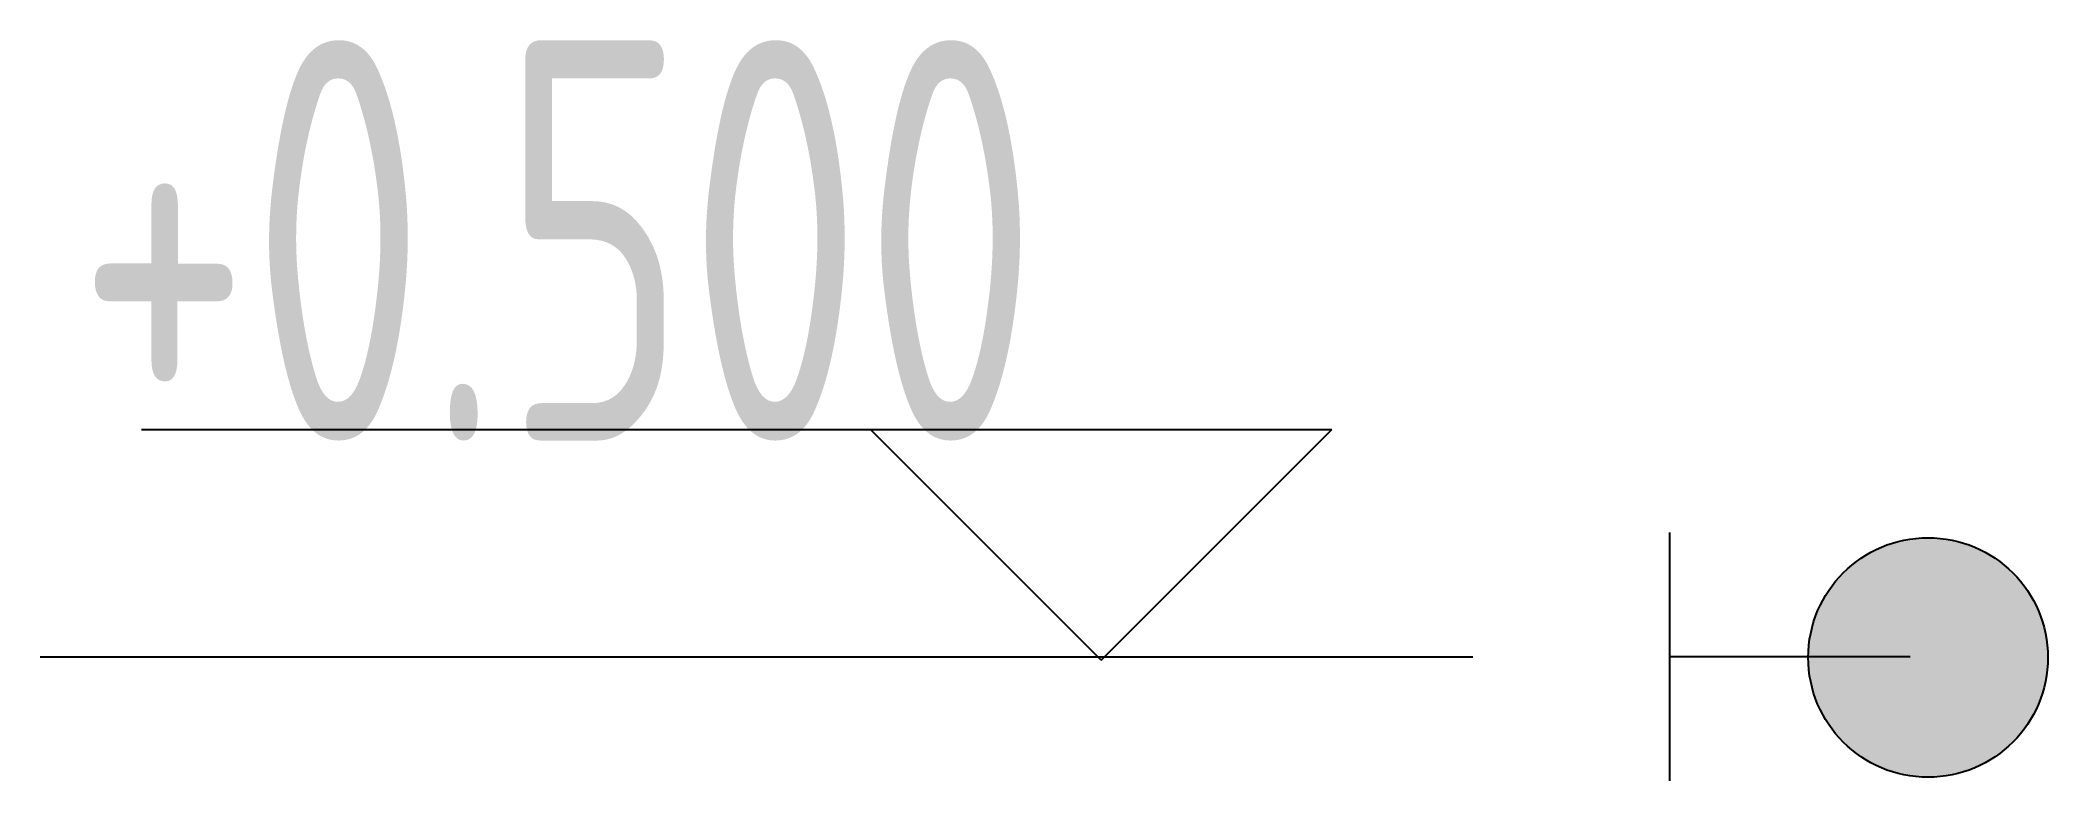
# Model space of a CAD drawing. Extents: x 5693218 to 11495510, y -728562 to -461276.
# Drawn here: x 11494256 to 11495510, y -728562 to -728100 of the extents above.
import ezdxf

# ---------------------------------------------------------------- set-up
doc = ezdxf.new("R2010")
doc.units = 0
doc.header["$LTSCALE"] = 1000
doc.header["$MEASUREMENT"] = 0
for name, color, linetype in [('DIM_ELEV', 3, 'CONTINUOUS'), ('PUB_TEXT', 7, 'CONTINUOUS'), ('WALL', 2, 'CONTINUOUS'), ('尺寸标注', 74, 'CONTINUOUS')]:
    doc.layers.add(name, color=color, linetype=linetype)
doc.styles.add('样式 1', font='sceie.shx', dxfattribs={"width": 0.75, "bigfont": 'sceic.shx'})

msp = doc.modelspace()

# ---------------------------------------------------------------- hatches: boundary and pattern name
at = {"layer": '尺寸标注'}
h = msp.add_hatch(color=0, dxfattribs=at)
h.dxf.hatch_style = 1
h.paths.add_polyline_path([(11495510, -728485.4, 1), (11495360.5, -728485.4, 1)])

# ---------------------------------------------------------------- linework, layer by layer
at = {"layer": 'DIM_ELEV'}
for p, q in [((11494319.8, -728343), (11495062.9, -728343)), ((11494918.9, -728487), (11494774.9, -728343)), ((11494918.9, -728487), (11495062.9, -728343))]:
    msp.add_line(p, q, dxfattribs=at)
at = {"layer": 'WALL', "color": 0}
msp.add_line((11494256.5, -728484.9), (11495151, -728484.9), dxfattribs=at)
at = {"layer": '尺寸标注', "color": 0}
for p, q in [((11495273.9, -728484.9), (11495273.9, -728407.4)), ((11495424.1, -728485), (11495273.9, -728484.9)), ((11495273.9, -728562.4), (11495273.9, -728484.9))]:
    msp.add_line(p, q, dxfattribs=at)
msp.add_circle((11495435.2, -728485.4), 74.8, dxfattribs=at)

# ---------------------------------------------------------------- texts
at = {"layer": 'PUB_TEXT', "color": 3, "style": '样式 1', "width": 0.75}
msp.add_text('+0.500', height=250, dxfattribs=at).set_placement((11494279.2, -728349.9))

doc.saveas('drawing.dxf')
